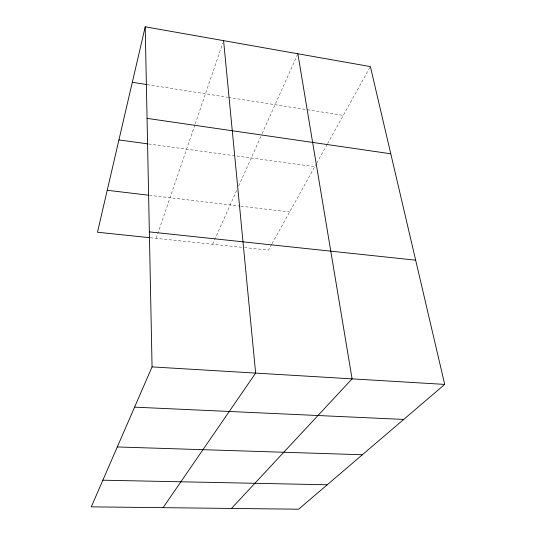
<?xml version="1.0" encoding="UTF-8"?>
<svg xmlns="http://www.w3.org/2000/svg" width="536" height="536" viewBox="0 0 536 536"><rect width="100%" height="100%" fill="white"/><g stroke="black" fill="none" stroke-linecap="round" stroke-linejoin="round"><path stroke-width="0.4" stroke-dasharray="2.68 2.01" d="M156.177 238.359L194.957 124.64M195.225 123.85L222.795 42.994M212.598 244.249L237.314 189.02M238.667 185.992L261.762 134.389M262.104 133.631L297.507 54.531M271.665 244.322L268.469 250.071L244.637 247.592M272.06 243.605L316.394 163.788M316.796 163.065L327.228 144.291M327.623 143.568L370.383 66.591M150.388 237.756L243.82 247.505M149.37 195.298L240.108 206.085M240.932 206.186L289.628 211.975M148.633 143.99L314.786 166.676M147.119 84.621L227.579 97.244M228.396 97.371L343.275 115.401"/><path stroke-width="0.8" d="M145.216 26.8L152.063 366.899L91.281 506.855L298.639 509.2L444.719 384.406L370.383 66.591L145.216 26.8L97.472 232.235L149.564 237.669M163.078 507.666L255.645 373.096L223.592 40.649M231.478 508.443L352.085 378.865L297.849 53.774M102.858 480.196L327.241 484.772M117.297 446.957L362.376 454.756M134.583 407.146L403.722 419.433M152.063 366.899L444.719 384.406M149.35 231.874L415.668 260.181M107.227 190.287L148.539 195.198M118.925 139.936L147.809 143.876M147.065 118.369L390.778 153.778M132.318 82.296L146.294 84.487"/></g></svg>
